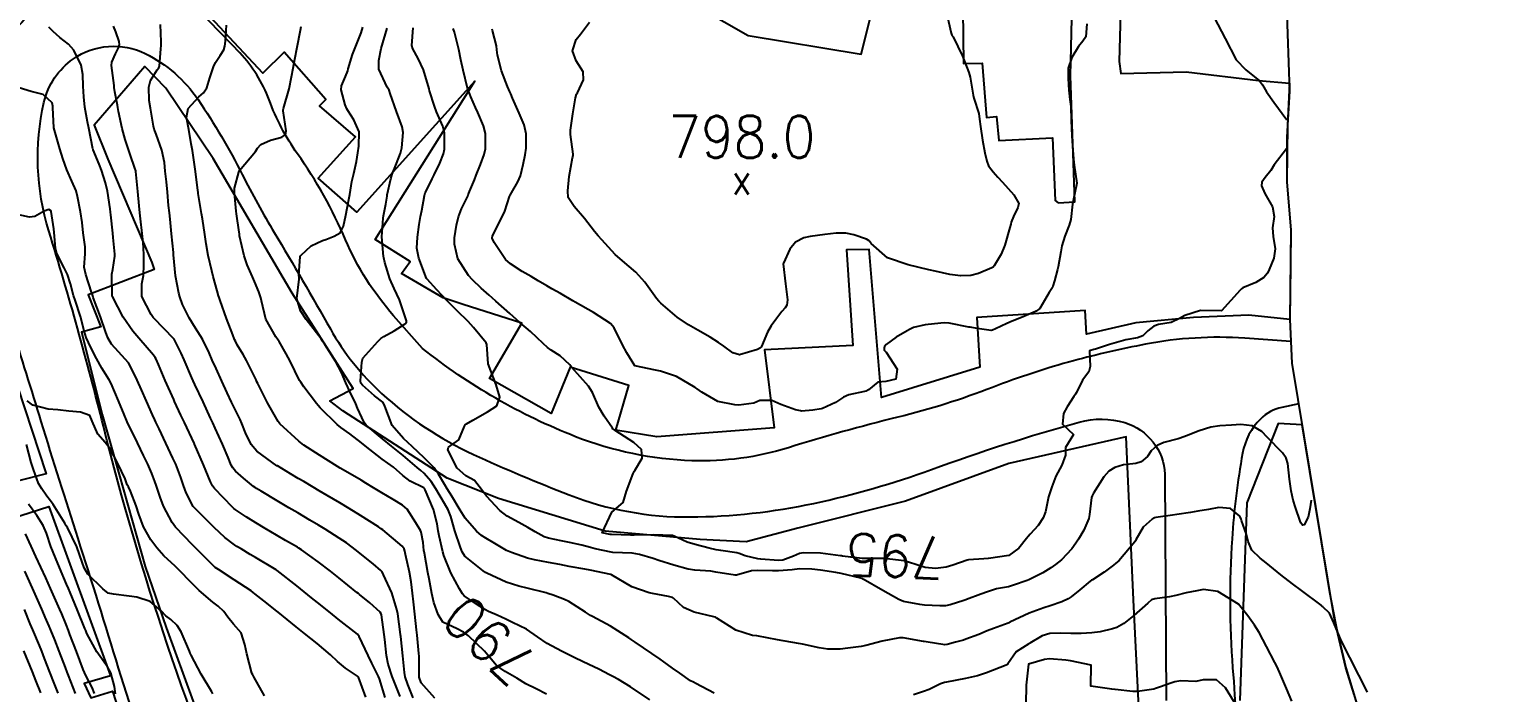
# Model space of a CAD drawing. Header units: metres. Extents: x 318500 to 325275, y 7408834 to 7428799.
# Drawn here: x 320036.9 to 320177.8, y 7411148.4 to 7411211.8 of the extents above; entities that cross this region are included whole.
import ezdxf
from ezdxf.enums import TextEntityAlignment as Align

# ---------------------------------------------------------------- set-up
doc = ezdxf.new("R2010")
doc.units = ezdxf.units.M
doc.header["$MEASUREMENT"] = 0
for name, color, linetype in [('Area', 45, 'Continuous'), ('Cotas', 45, 'Continuous'), ('Curvas de Nivel 1m', 11, 'Continuous'), ('Curvas de Nivel 5m', 15, 'Continuous'), ('Edificações', 30, 'Continuous'), ('Pontos Cotados', 45, 'Continuous'), ('Vias Primárias', 230, 'Continuous')]:
    doc.layers.add(name, color=color, linetype=linetype)
doc.styles.add('Style-STANDARD', font='STANDARD.shx')

# ---------------------------------------------------------------- blocks, each defined once
blk = doc.blocks.new('ELVTXT_133')
at = {"layer": 'Pontos Cotados', "linetype": 'Continuous', "style": 'Style-STANDARD'}
for s, height, p in [('798.0', 4, (0, 4)), ('x', 3, (0, 0))]:
    blk.add_text(s, height=height, dxfattribs=at).set_placement(p, align=Align.MIDDLE_CENTER)

msp = doc.modelspace()

# ---------------------------------------------------------------- linework, layer by layer
at = {"layer": 'Area'}
msp.add_lwpolyline([(320157.07, 7411214.09), (320157.36, 7411205.86), (320157.15, 7411202.61), (320157.1, 7411201.43), (320157.09, 7411197.15), (320157.47, 7411192.61), (320157.45, 7411189.21), (320157.39, 7411184.06), (320157.59, 7411179.87), (320161.56, 7411155.78), (320162.74, 7411150.78), (320167.65, 7411134.58), (320170.04, 7411128.83), (320171.42, 7411125.97), (320173.35, 7411121.42), (320185.31, 7411099.3)], dxfattribs=at)
at = {"layer": 'Curvas de Nivel 1m', "flags": 128}
for points, elevation in [([(320124.6, 7411213.23), (320125.03, 7411211.39), (320125.09, 7411211.22), (320125.13, 7411211.15), (320125.2, 7411211.06), (320126.1, 7411209.21), (320126.72, 7411207.64), (320126.84, 7411207.2), (320127.12, 7411205.49), (320127.19, 7411205.2), (320127.65, 7411203.74), (320127.74, 7411203.19), (320127.81, 7411202.47), (320128, 7411201.19), (320128.25, 7411199.98), (320128.43, 7411199.18), (320128.6, 7411198.74), (320129.03, 7411198.14), (320129.49, 7411197.63), (320129.92, 7411197.16), (320131, 7411195.96), (320131.47, 7411195.14), (320131.39, 7411194.73), (320130.97, 7411193.9), (320130.76, 7411193.35), (320130.71, 7411193.14), (320130.64, 7411192.83), (320130.15, 7411191.15), (320129.81, 7411190.28), (320129.13, 7411189.17), (320129.02, 7411189.06), (320128.91, 7411188.99), (320127.64, 7411188.45), (320126.9, 7411188.24), (320125.9, 7411188.21), (320124.9, 7411188.35), (320123.48, 7411188.66), (320122.9, 7411188.79), (320120.91, 7411189.28), (320118.92, 7411189.94), (320117.38, 7411191.32), (320117.18, 7411191.56), (320116.94, 7411191.71), (320115.73, 7411192.13), (320114.95, 7411192.28), (320114.04, 7411192.28), (320112.95, 7411192.17), (320111.53, 7411191.99), (320110.94, 7411191.85), (320110.14, 7411191.42), (320109.6, 7411190.76), (320108.99, 7411189.44), (320108.98, 7411189.37), (320109.2, 7411187.44), (320109.37, 7411185.93), (320109.3, 7411185.43), (320109.14, 7411185.15), (320108.85, 7411184.82), (320108.25, 7411184.04), (320107.83, 7411183.45), (320107.46, 7411182.82), (320106.89, 7411181.46), (320106.86, 7411181.4), (320106.8, 7411181.34), (320106.51, 7411181.18), (320104.79, 7411180.67), (320104.17, 7411180.87), (320103.29, 7411181.51), (320102.8, 7411181.84), (320101.98, 7411182.37), (320100.82, 7411183.04), (320099.93, 7411183.55), (320098.84, 7411184.28), (320097.28, 7411185.59), (320097.07, 7411185.8), (320096.86, 7411186.06), (320095.76, 7411187.61), (320094.89, 7411188.58), (320093.6, 7411189.64), (320092.92, 7411190.26), (320091.64, 7411191.67), (320091.3, 7411192.03), (320090.95, 7411192.46), (320089.99, 7411193.69), (320088.98, 7411194.83), (320088.42, 7411195.71), (320088.38, 7411196.33), (320088.52, 7411197.71), (320088.83, 7411199.49), (320088.89, 7411199.7), (320088.9, 7411199.85), (320088.65, 7411201.71), (320088.64, 7411202.14), (320088.85, 7411203.7), (320089.12, 7411205.21), (320089.23, 7411205.58), (320089.31, 7411205.7), (320089.88, 7411206.95), (320089.84, 7411207.69), (320089.17, 7411208.77), (320088.83, 7411209.71), (320089.19, 7411210.78), (320089.59, 7411211.31), (320089.89, 7411211.69), (320090.45, 7411212.45)], 797), ([(320072.35, 7411148.03), (320071.59, 7411149.93), (320071.21, 7411151.11), (320071.06, 7411151.93), (320070.9, 7411153.46), (320070.84, 7411153.94), (320070.57, 7411155.82), (320070.55, 7411155.94), (320070.46, 7411156.1), (320069.48, 7411156.97), (320068.48, 7411157.77), (320068.37, 7411157.86), (320068.23, 7411157.97), (320066.5, 7411159.37), (320065.69, 7411160.01), (320064.52, 7411160.9), (320062.92, 7411162.04), (320062.69, 7411162.19), (320062.54, 7411162.28), (320061.42, 7411162.93), (320060.55, 7411163.44), (320059.47, 7411164.09), (320058.57, 7411164.62), (320057.64, 7411165.18), (320056.59, 7411165.9), (320056.46, 7411166), (320056.33, 7411166.13), (320055.47, 7411167.01), (320054.62, 7411167.9), (320054.43, 7411168.16), (320054.24, 7411168.55), (320053.56, 7411170.17), (320052.72, 7411172.13), (320052.7, 7411172.18), (320052.67, 7411172.24), (320051.74, 7411174.19), (320051.41, 7411174.9), (320050.8, 7411176.21), (320050.72, 7411176.39), (320049.92, 7411178.22), (320049.26, 7411179.74), (320049.04, 7411180.24), (320048.95, 7411180.41), (320048.78, 7411180.63), (320047.39, 7411182.25), (320046.81, 7411182.94), (320045.88, 7411184.27), (320044.86, 7411186.24), (320044.85, 7411186.29), (320044.81, 7411188.22), (320044.8, 7411188.29), (320044.81, 7411188.37), (320044.89, 7411188.82), (320045.11, 7411190.09), (320045.11, 7411190.29), (320044.93, 7411191.88), (320044.89, 7411192.29), (320044.7, 7411194.04), (320044.68, 7411194.29), (320044.65, 7411194.61), (320044.4, 7411196.3), (320044.2, 7411197.1), (320043.83, 7411198.31), (320043.61, 7411198.89), (320043.04, 7411200.24), (320043.01, 7411200.32), (320043, 7411200.36), (320042.61, 7411202.32), (320042.49, 7411202.92), (320042.24, 7411204.33), (320042.13, 7411205.31), (320042.06, 7411206.33), (320042.03, 7411207.44), (320041.88, 7411208.33), (320041.17, 7411209.79), (320040.68, 7411210.35), (320039.83, 7411211), (320039.19, 7411211.56), (320038.78, 7411211.96)], 787), ([(320073.61, 7411147.9), (320073.09, 7411149.19), (320072.84, 7411149.91), (320072.78, 7411150.31), (320072.63, 7411151.92), (320072.43, 7411153.77), (320072.41, 7411153.92), (320072.41, 7411153.94), (320072.13, 7411155.92), (320072.04, 7411156.34), (320071.57, 7411157.93), (320070.78, 7411159.66), (320070.63, 7411159.94), (320070.51, 7411160.08), (320069.79, 7411160.69), (320068.54, 7411161.7), (320068.19, 7411161.98), (320067.25, 7411162.7), (320066.55, 7411163.17), (320065.2, 7411164.01), (320064.57, 7411164.39), (320063.72, 7411164.89), (320062.58, 7411165.56), (320061.73, 7411166.06), (320060.6, 7411166.73), (320059.07, 7411167.63), (320058.62, 7411167.91), (320058.5, 7411167.98), (320058.35, 7411168.1), (320057.39, 7411168.88), (320056.63, 7411169.55), (320056.37, 7411169.86), (320056.22, 7411170.14), (320055.92, 7411170.87), (320055.39, 7411172.15), (320054.69, 7411173.67), (320054.46, 7411174.16), (320054.24, 7411174.62), (320053.53, 7411176.17), (320052.75, 7411177.85), (320052.59, 7411178.18), (320052.46, 7411178.48), (320051.71, 7411180.2), (320051.42, 7411180.84), (320050.8, 7411182.1), (320050.76, 7411182.17), (320050.73, 7411182.21), (320048.83, 7411184.17), (320048.77, 7411184.24), (320048.56, 7411184.52), (320047.69, 7411186.25), (320047.69, 7411187.44), (320047.82, 7411188.25), (320047.88, 7411189.27), (320047.87, 7411190.25), (320047.79, 7411191.39), (320047.7, 7411192.25), (320047.56, 7411193.65), (320047.5, 7411194.25), (320047.33, 7411195.91), (320047.3, 7411196.26), (320047.11, 7411198.17), (320047.09, 7411198.26), (320047.02, 7411198.51), (320046.56, 7411199.8), (320046.39, 7411200.27), (320046.08, 7411201.25), (320045.8, 7411202.28), (320045.45, 7411203.93), (320045.38, 7411204.29), (320045.34, 7411204.52), (320045.11, 7411205.79), (320045.04, 7411206.21), (320045.03, 7411206.29), (320045.02, 7411206.39), (320044.79, 7411208.3), (320044.82, 7411208.63), (320045.17, 7411209.44), (320045.46, 7411210), (320045.53, 7411210.28), (320045.5, 7411210.6), (320045.19, 7411211.52), (320044.97, 7411212.07)], 788), ([(320075.68, 7411147.87), (320074.37, 7411149.33), (320074.18, 7411149.89), (320074.18, 7411151.68), (320074.18, 7411151.89), (320074.16, 7411152.14), (320073.98, 7411153.9), (320073.92, 7411154.41), (320073.75, 7411155.9), (320073.63, 7411157.06), (320073.53, 7411157.9), (320073.41, 7411158.99), (320073.26, 7411159.91), (320072.87, 7411161.58), (320072.8, 7411161.92), (320072.75, 7411162.12), (320072.54, 7411162.4), (320070.71, 7411163.94), (320070.56, 7411164.04), (320070.28, 7411164.23), (320068.58, 7411165.33), (320067.5, 7411165.99), (320066.6, 7411166.52), (320065.38, 7411167.24), (320064.62, 7411167.69), (320064.05, 7411168.03), (320063.15, 7411168.56), (320062.63, 7411168.87), (320061.88, 7411169.31), (320060.64, 7411170.05), (320060.59, 7411170.08), (320058.66, 7411171.46), (320058.13, 7411172.11), (320057.58, 7411173.22), (320057.22, 7411174.12), (320057.06, 7411174.48), (320056.71, 7411175.19), (320056.4, 7411175.82), (320056.25, 7411176.14), (320055.84, 7411177.04), (320055.33, 7411178.15), (320054.77, 7411179.36), (320054.41, 7411180.16), (320054.1, 7411180.86), (320053.46, 7411182.17), (320052.82, 7411183.22), (320052.19, 7411184.19), (320051.56, 7411185.49), (320051.3, 7411186.2), (320051.21, 7411186.55), (320050.88, 7411188.21), (320050.71, 7411190.21), (320050.69, 7411190.44), (320050.51, 7411192.22), (320050.37, 7411193.64), (320050.31, 7411194.22), (320050.24, 7411194.95), (320050.12, 7411196.22), (320050.02, 7411197.21), (320049.92, 7411198.23), (320049.84, 7411199.03), (320049.6, 7411200.23), (320049.06, 7411201.76), (320048.87, 7411202.24), (320048.8, 7411202.51), (320048.5, 7411204.25), (320048.39, 7411204.96), (320048.33, 7411206.25), (320048.49, 7411206.88), (320049.14, 7411207.89), (320049.29, 7411208.09), (320049.35, 7411208.24), (320049.5, 7411209.91), (320049.52, 7411210.23), (320049.53, 7411210.58), (320049.47, 7411212.24)], 789), ([(320096.23, 7411147.72), (320094.37, 7411148.95), (320093.22, 7411149.64), (320092.68, 7411149.94), (320092.38, 7411150.11), (320091.35, 7411150.63), (320090.39, 7411151.08), (320089.11, 7411151.69), (320088.41, 7411152.03), (320087.77, 7411152.35), (320086.42, 7411153.09), (320085.5, 7411153.74), (320084.44, 7411154.46), (320083.11, 7411155.11), (320082.45, 7411155.41), (320081.63, 7411155.79), (320080.81, 7411156.15), (320080.47, 7411156.33), (320079.55, 7411156.91), (320078.48, 7411157.66), (320078.31, 7411157.84), (320078.02, 7411158.31), (320077.19, 7411159.85), (320076.53, 7411161.5), (320076.43, 7411161.86), (320076.08, 7411163.39), (320076, 7411163.87), (320075.9, 7411164.54), (320075.54, 7411165.88), (320074.74, 7411167.76), (320074.68, 7411167.89), (320074.65, 7411167.92), (320074.62, 7411167.95), (320073.32, 7411168.6), (320072.63, 7411169.15), (320071.73, 7411169.93), (320070.65, 7411170.71), (320069.03, 7411171.96), (320068.67, 7411172.25), (320067.55, 7411173.13), (320066.7, 7411173.73), (320066.34, 7411174), (320064.72, 7411175.6), (320064.52, 7411175.83), (320064.36, 7411176.03), (320063.16, 7411177.62), (320062.86, 7411178.05), (320062.75, 7411178.22), (320061.84, 7411180.06), (320061.47, 7411180.75), (320060.8, 7411181.94), (320060.71, 7411182.08), (320060.48, 7411182.4), (320059.53, 7411184.09), (320059.11, 7411185.84), (320059.06, 7411186.1), (320058.87, 7411186.69), (320058.45, 7411187.68), (320058.25, 7411188.11), (320057.74, 7411189.28), (320057.44, 7411190.12), (320057.02, 7411192.05), (320057.01, 7411192.13), (320057, 7411192.19), (320056.94, 7411192.61), (320056.76, 7411193.93), (320056.73, 7411194.13), (320056.7, 7411194.4), (320056.53, 7411196.14), (320056.53, 7411196.6), (320056.94, 7411198.13), (320057.02, 7411198.27), (320058.54, 7411200.11), (320058.74, 7411200.41), (320059.05, 7411200.76), (320059.98, 7411201.17), (320061.06, 7411201.46), (320061.41, 7411201.73), (320061.46, 7411202.07), (320061.19, 7411203.99), (320061.19, 7411204.08), (320061.22, 7411204.19), (320061.74, 7411206.07), (320061.99, 7411207.22), (320062.15, 7411208.07), (320062.31, 7411208.91), (320062.52, 7411210.06), (320062.83, 7411211.69), (320062.9, 7411212.05)], 791), ([(320102.36, 7411148.34), (320100.63, 7411149.28), (320100.38, 7411149.39), (320100.11, 7411149.54), (320099.09, 7411150.26), (320098.39, 7411150.75), (320097.91, 7411151.09), (320097.2, 7411151.59), (320096.41, 7411152.13), (320094.82, 7411153.22), (320094.43, 7411153.48), (320094.23, 7411153.62), (320092.45, 7411154.76), (320090.75, 7411155.68), (320090.56, 7411155.77), (320090.46, 7411155.83), (320090.07, 7411156.07), (320088.47, 7411157.09), (320088.08, 7411157.31), (320086.98, 7411157.72), (320086.48, 7411157.86), (320086.3, 7411157.92), (320084.49, 7411158.37), (320083.69, 7411158.57), (320082.5, 7411158.96), (320080.65, 7411159.81), (320080.51, 7411159.89), (320080.29, 7411160.04), (320078.53, 7411161.44), (320078.29, 7411161.84), (320078.13, 7411162.26), (320077.6, 7411163.85), (320077.21, 7411165.22), (320076.96, 7411165.86), (320076.6, 7411166.47), (320075.76, 7411167.87), (320075.32, 7411168.58), (320074.63, 7411169.36), (320074.35, 7411169.61), (320074, 7411169.9), (320072.66, 7411171.04), (320071.55, 7411171.93), (320070.68, 7411172.63), (320069.1, 7411173.96), (320068.92, 7411174.19), (320068.71, 7411174.69), (320068.3, 7411175.56), (320068.12, 7411175.98), (320067.55, 7411177.18), (320067.18, 7411177.99), (320066.76, 7411178.97), (320066.22, 7411180.01), (320065.16, 7411181.65), (320064.92, 7411182.02), (320064.8, 7411182.19), (320063.39, 7411184.04), (320062.84, 7411184.86), (320062.5, 7411186.06), (320062.72, 7411187.9), (320062.72, 7411188.05), (320062.68, 7411188.26), (320062.82, 7411190.05), (320062.84, 7411190.12), (320062.91, 7411190.2), (320063.87, 7411191.09), (320064.93, 7411191.6), (320065.25, 7411191.7), (320066.07, 7411192.01), (320066.62, 7411192.33), (320066.95, 7411192.95), (320067.18, 7411194), (320067.46, 7411195.52), (320067.54, 7411195.99), (320067.76, 7411197.24), (320067.92, 7411197.99), (320068.18, 7411199.13), (320068.33, 7411199.98), (320068.42, 7411200.6), (320068.43, 7411201.98), (320067.95, 7411203.12), (320067.37, 7411204), (320067.27, 7411204.16), (320067.11, 7411204.54), (320066.73, 7411206), (320066.75, 7411206.38), (320067.14, 7411207.26), (320067.35, 7411207.79), (320067.41, 7411208), (320067.81, 7411209.35), (320068.07, 7411209.99), (320068.64, 7411211.43), (320068.78, 7411211.98)], 792), ([(320164.82, 7411148.45), (320162.28, 7411153.37), (320161.59, 7411155.06), (320161.16, 7411155.99), (320160.53, 7411156.6), (320160.48, 7411156.63), (320160.43, 7411156.69), (320160.39, 7411156.74), (320158.5, 7411158.17), (320157.64, 7411158.78), (320156.52, 7411159.65), (320155.13, 7411160.81), (320154.54, 7411161.25), (320153.74, 7411162.02), (320153.4, 7411162.84), (320153.24, 7411163.51), (320152.77, 7411164.85), (320152.72, 7411164.98), (320152.6, 7411165.26), (320151.72, 7411165.98), (320150.61, 7411166.07), (320149.61, 7411165.88), (320148.6, 7411165.72), (320147.89, 7411165.62), (320146.6, 7411165.41), (320146.17, 7411165.36), (320144.59, 7411165.14), (320144.46, 7411165.1), (320144.22, 7411164.96), (320143.36, 7411164.19), (320142.68, 7411162.98), (320142.63, 7411162.9), (320142.56, 7411162.81), (320141.03, 7411161), (320140.77, 7411160.78), (320140.53, 7411160.59), (320139.64, 7411159.9), (320138.51, 7411159.19), (320138.42, 7411159.13), (320138.29, 7411159.04), (320137.33, 7411158.21), (320136.49, 7411157.54), (320136.2, 7411157.35), (320135.6, 7411157.07), (320134.48, 7411156.69), (320133.88, 7411156.5), (320132.47, 7411155.98), (320130.63, 7411155.14), (320130.52, 7411155.08), (320130.46, 7411155.05), (320129.07, 7411154.54), (320128.45, 7411154.29), (320127.66, 7411153.96), (320126.43, 7411153.5), (320126.2, 7411153.42), (320125.43, 7411153.21), (320124.65, 7411152.99), (320124.43, 7411152.98), (320122.64, 7411153.25), (320122.43, 7411153.28), (320122.39, 7411153.29), (320120.44, 7411153.62), (320120.09, 7411153.63), (320118.43, 7411153.3), (320116.86, 7411152.89), (320116.42, 7411152.79), (320115.13, 7411152.64), (320114.42, 7411152.56), (320113.24, 7411152.55), (320112.42, 7411152.68), (320110.81, 7411153.02), (320110.43, 7411153.09), (320108.43, 7411153.44), (320106.44, 7411153.81), (320106.03, 7411153.87), (320104.44, 7411154.37), (320102.62, 7411155.52), (320102.53, 7411155.59), (320102.46, 7411155.61), (320102.35, 7411155.64), (320100.47, 7411156.08), (320099.44, 7411156.52), (320098.48, 7411157.41), (320098.39, 7411157.48), (320098, 7411157.58), (320096.48, 7411157.86), (320096.16, 7411157.92), (320094.49, 7411158.51), (320092.57, 7411159.65), (320092.51, 7411159.67), (320092.48, 7411159.68), (320090.52, 7411160.1), (320090.01, 7411160.19), (320088.52, 7411160.46), (320087.61, 7411160.63), (320086.53, 7411160.83), (320085.21, 7411161.07), (320084.53, 7411161.23), (320082.99, 7411161.78), (320082.54, 7411161.99), (320081.41, 7411162.66), (320080.55, 7411163.15), (320080.15, 7411163.41), (320079.67, 7411163.82), (320078.58, 7411165.07), (320078.1, 7411165.84), (320077.3, 7411167.17), (320076.85, 7411167.86), (320076.62, 7411168.24), (320076.04, 7411169.28), (320075.6, 7411169.88), (320074.65, 7411170.84), (320073.51, 7411171.91), (320072.68, 7411172.68), (320071.6, 7411173.93), (320070.89, 7411175.77), (320070.85, 7411175.94), (320070.72, 7411176.15), (320069.92, 7411176.76), (320068.75, 7411177.77), (320068.61, 7411177.97), (320068.56, 7411178.17), (320068.7, 7411179.97), (320068.78, 7411180.35), (320070.23, 7411181.95), (320070.53, 7411182.22), (320070.81, 7411182.41), (320071.79, 7411182.96), (320072.83, 7411183.63), (320072.97, 7411183.78), (320072.96, 7411183.92), (320072.84, 7411184.31), (320072.3, 7411185.93), (320071.79, 7411187.01), (320071.37, 7411187.94), (320070.9, 7411189.49), (320070.81, 7411189.94), (320070.78, 7411190.07), (320070.6, 7411191.95), (320070.74, 7411193.73), (320070.78, 7411193.94), (320070.81, 7411194.1), (320070.98, 7411195.05), (320071.11, 7411195.82), (320071.13, 7411195.94), (320071.46, 7411197.49), (320071.59, 7411197.93), (320072, 7411198.96), (320072.38, 7411199.93), (320072.52, 7411200.45), (320072.66, 7411201.92), (320072.56, 7411202.44), (320072, 7411203.93), (320071.41, 7411205.64), (320071.3, 7411205.94), (320071.12, 7411206.25), (320070.32, 7411207.95), (320070.33, 7411208.78), (320070.56, 7411209.95), (320071.13, 7411211.87)], 793), ([(320159.41, 7411166.79), (320159.3, 7411165.97), (320159.13, 7411165.15), (320158.75, 7411164.43), (320158.58, 7411164.4), (320158.43, 7411164.62), (320158.37, 7411164.77), (320157.92, 7411166.09), (320157.7, 7411166.78), (320157.51, 7411167.67), (320157.36, 7411168.79), (320157.18, 7411170.28), (320157.03, 7411170.79), (320156.68, 7411171.31), (320155.22, 7411172.81), (320154.71, 7411173.33), (320153.77, 7411173.89), (320152.71, 7411174.01), (320151.81, 7411173.96), (320150.71, 7411173.89), (320149.83, 7411173.77), (320148.71, 7411173.4), (320147.51, 7411172.92), (320146.91, 7411172.71), (320146.7, 7411172.66), (320145.33, 7411172.31), (320144.69, 7411172.02), (320144.14, 7411171.5), (320143.78, 7411170.97), (320143.19, 7411170.44), (320142.66, 7411170.3), (320141.5, 7411170.16), (320140.65, 7411169.92), (320140.09, 7411169.57), (320139.61, 7411169.03), (320138.62, 7411167.45), (320138.48, 7411167.19), (320138.43, 7411167.04), (320138.24, 7411165.4), (320138.16, 7411165.04), (320137.7, 7411163.93), (320137.2, 7411163.05), (320136.94, 7411162.67), (320136.55, 7411162.15), (320135.56, 7411161.07), (320134.99, 7411160.63), (320134.53, 7411160.31), (320133.78, 7411159.85), (320132.51, 7411159.22), (320132.44, 7411159.19), (320132.28, 7411159.12), (320130.99, 7411158.65), (320130.5, 7411158.52), (320129.36, 7411158.3), (320128.49, 7411158.04), (320127.87, 7411157.8), (320126.48, 7411157.28), (320126.42, 7411157.26), (320126.24, 7411157.2), (320124.91, 7411156.79), (320124.47, 7411156.7), (320123.94, 7411156.69), (320122.48, 7411156.76), (320122.03, 7411156.81), (320120.48, 7411157.12), (320120.03, 7411157.28), (320118.49, 7411158.14), (320116.61, 7411159.23), (320116.51, 7411159.29), (320116.39, 7411159.33), (320114.52, 7411159.77), (320114.01, 7411159.87), (320112.52, 7411160.11), (320111.72, 7411160.19), (320110.52, 7411160.21), (320109.81, 7411160.13), (320108.52, 7411160.03), (320107.94, 7411160.03), (320106.52, 7411160.07), (320105.95, 7411160.03), (320104.51, 7411159.63), (320104.39, 7411159.61), (320102.52, 7411159.92), (320102.06, 7411159.99), (320100.52, 7411160.09), (320099.88, 7411160.19), (320098.52, 7411160.57), (320097.09, 7411161.03), (320096.53, 7411161.22), (320095.23, 7411161.61), (320094.54, 7411161.72), (320092.69, 7411161.8), (320092.54, 7411161.82), (320091.01, 7411162.14), (320090.55, 7411162.26), (320089.74, 7411162.49), (320088.55, 7411162.75), (320087.74, 7411162.9), (320086.55, 7411163.15), (320086.11, 7411163.29), (320085.27, 7411163.75), (320084.57, 7411164.17), (320083.7, 7411164.65), (320082.58, 7411165.26), (320081.89, 7411165.79), (320080.61, 7411167.17), (320080.15, 7411167.82), (320079.46, 7411168.66), (320078.63, 7411169.1), (320077.82, 7411169.85), (320076.93, 7411171.59), (320076.97, 7411171.86), (320077.98, 7411172.54), (320078.52, 7411173.84), (320078.57, 7411173.98), (320078.7, 7411174.09), (320079.3, 7411174.43), (320080.71, 7411175.22), (320081.61, 7411175.8), (320081.89, 7411176.64), (320081.54, 7411177.8), (320080.78, 7411179.81), (320080.65, 7411181.67), (320080.59, 7411181.81), (320079.38, 7411183.27), (320078.87, 7411183.84), (320078.83, 7411183.89), (320077.85, 7411184.85), (320076.86, 7411185.82), (320076.82, 7411185.86), (320075.86, 7411186.87), (320074.93, 7411187.89), (320074.88, 7411187.97), (320074.14, 7411189.9), (320073.97, 7411190.86), (320074.01, 7411191.9), (320074.18, 7411193.13), (320074.32, 7411193.9), (320074.42, 7411194.45), (320074.69, 7411195.89), (320074.76, 7411196.13), (320075, 7411196.63), (320075.43, 7411197.47), (320075.62, 7411197.88), (320076.14, 7411198.98), (320076.5, 7411199.87), (320076.59, 7411200.32), (320076.6, 7411201.87), (320076.44, 7411202.51), (320075.85, 7411203.88), (320075.64, 7411204.42), (320075.16, 7411205.89), (320075.12, 7411206.07), (320074.59, 7411207.9), (320074.08, 7411208.99), (320073.56, 7411209.91), (320073.48, 7411210.21), (320073.61, 7411211.91)], 794), ([(320137.99, 7411212.28), (320137.88, 7411211.05), (320137.61, 7411210.64), (320137.19, 7411210.12), (320136.55, 7411209.07), (320136.2, 7411208.04), (320136.19, 7411207.07), (320136.27, 7411205.94), (320136.37, 7411205.07), (320136.44, 7411204.4), (320136.5, 7411203.07), (320136.54, 7411201.6), (320136.57, 7411201.07), (320136.72, 7411199.39), (320136.74, 7411199.06), (320136.76, 7411198.79), (320137.02, 7411197.06), (320136.67, 7411195.39), (320136.62, 7411195.07), (320136.45, 7411193.59), (320136.3, 7411193.07), (320135.89, 7411192.02), (320135.61, 7411191.08), (320135.5, 7411190.52), (320135.24, 7411189.08), (320135.18, 7411188.81), (320134.89, 7411187.75), (320134.75, 7411187.23), (320134.69, 7411187.09), (320134.4, 7411186.62), (320133.5, 7411185.11), (320133.14, 7411184.83), (320132.85, 7411184.7), (320131.73, 7411184.25), (320130.84, 7411183.87), (320130.34, 7411183.65), (320129.27, 7411183.16), (320128.98, 7411183.01), (320128.83, 7411182.98), (320127.5, 7411183.19), (320126.83, 7411183.3), (320126.72, 7411183.31), (320124.84, 7411183.68), (320124.35, 7411183.72), (320122.83, 7411183.58), (320122.54, 7411183.55), (320121.43, 7411183.27), (320121.03, 7411183.08), (320120.83, 7411182.96), (320119.75, 7411182.36), (320118.81, 7411181.67), (320118.65, 7411181.45), (320118.61, 7411181.3), (320118.61, 7411181.12), (320118.8, 7411180.92), (320119.86, 7411179.29), (320119.72, 7411178.33), (320118.76, 7411178.12), (320118.01, 7411178.06), (320117.13, 7411177.32), (320116.89, 7411177.19), (320116.75, 7411177.16), (320115.25, 7411176.85), (320114.74, 7411176.61), (320113.98, 7411176.12), (320112.72, 7411175.54), (320112.6, 7411175.51), (320111.79, 7411175.39), (320110.72, 7411175.3), (320110.61, 7411175.31), (320110.13, 7411175.42), (320108.73, 7411175.94), (320107.87, 7411176.31), (320106.73, 7411176.32), (320106.16, 7411176.04), (320104.73, 7411175.86), (320104.33, 7411175.89), (320102.73, 7411176.22), (320101.19, 7411177.09), (320100.75, 7411177.41), (320100.56, 7411177.54), (320098.77, 7411178.6), (320097.25, 7411179.12), (320096.77, 7411179.22), (320094.78, 7411179.62), (320094.02, 7411180.86), (320093.62, 7411181.64), (320092.82, 7411183.24), (320092.47, 7411183.66), (320090.85, 7411184.7), (320089.1, 7411185.7), (320088.86, 7411185.83), (320087.68, 7411186.53), (320086.87, 7411186.98), (320086.39, 7411187.25), (320085.55, 7411187.75), (320084.89, 7411188.14), (320084.02, 7411188.64), (320082.9, 7411189.35), (320082.43, 7411189.79), (320081.34, 7411191.4), (320081.15, 7411191.81), (320081.19, 7411192.05), (320082.09, 7411193.79), (320082.36, 7411194.4), (320082.81, 7411195.78), (320082.86, 7411195.92), (320083, 7411196.16), (320083.6, 7411197.19), (320083.85, 7411197.77), (320084.13, 7411198.86), (320084.31, 7411199.77), (320084.41, 7411200.41), (320084.42, 7411201.77), (320084.21, 7411202.64), (320083.75, 7411203.77), (320083.11, 7411205.19), (320082.93, 7411205.59), (320082.85, 7411205.78), (320082.63, 7411206.29), (320082.06, 7411207.8), (320081.68, 7411209.3), (320081.61, 7411209.8), (320081.57, 7411210.19), (320081.2, 7411211.66), (320081.17, 7411211.78)], 796), ([(320070.92, 7411147.93), (320070.38, 7411149.73), (320070.3, 7411149.94), (320069.66, 7411151.22), (320069.3, 7411151.96), (320068.43, 7411153.77), (320068.28, 7411153.97), (320066.45, 7411155.42), (320065.71, 7411156.01), (320064.47, 7411157), (320063.9, 7411157.46), (320063.18, 7411158.04), (320062.49, 7411158.59), (320060.61, 7411160.08), (320060.51, 7411160.14), (320060.35, 7411160.24), (320058.53, 7411161.32), (320058.03, 7411161.61), (320057.17, 7411162.12), (320056.76, 7411162.36), (320056.54, 7411162.51), (320055.62, 7411163.22), (320054.6, 7411164.16), (320054.58, 7411164.18), (320054.56, 7411164.2), (320052.59, 7411166.18), (320051.91, 7411167.49), (320051.65, 7411168.19), (320051.39, 7411168.96), (320050.91, 7411170.21), (320050.65, 7411170.8), (320049.97, 7411172.22), (320049.32, 7411173.6), (320049.02, 7411174.24), (320048.92, 7411174.46), (320048.71, 7411174.93), (320048.12, 7411176.25), (320047.64, 7411177.34), (320047.24, 7411178.26), (320046.76, 7411179.23), (320046.4, 7411179.89), (320046.09, 7411180.27), (320045.44, 7411180.94), (320044.79, 7411181.69), (320044.43, 7411182.3), (320044.21, 7411182.9), (320043.72, 7411184.31), (320043.04, 7411186.14), (320042.98, 7411186.32), (320042.96, 7411186.41), (320042.86, 7411186.67), (320042.32, 7411188.33), (320042.18, 7411189.03), (320042.26, 7411190.33), (320042.26, 7411190.99), (320042.08, 7411192.33), (320041.96, 7411193.32), (320041.81, 7411194.33), (320041.54, 7411195.78), (320041.39, 7411196.34), (320041, 7411197.27), (320040.52, 7411198.35), (320040.12, 7411199.44), (320039.83, 7411200.36), (320039.32, 7411202.12), (320039.27, 7411202.37), (320039.17, 7411204.3), (320039.16, 7411204.37), (320039.16, 7411204.42), (320039.1, 7411204.74), (320038.26, 7411205.53), (320037.11, 7411205.82), (320035.12, 7411206.42)], 786), ([(320059.39, 7411148.09), (320058.37, 7411149.92), (320058.31, 7411150.04), (320058.27, 7411150.1), (320058.2, 7411150.27), (320057.71, 7411152.11), (320057.53, 7411153), (320057.17, 7411154.12), (320056.44, 7411154.94), (320055.91, 7411155.6), (320055.52, 7411156.14), (320054.97, 7411156.66), (320054.46, 7411157.05), (320053.17, 7411158.17), (320052.49, 7411158.83), (320051.14, 7411160.2), (320050.83, 7411160.52), (320050.52, 7411160.81), (320049.78, 7411161.48), (320049.1, 7411162.23), (320048.54, 7411162.98), (320047.82, 7411164.25), (320047.38, 7411165.45), (320047.13, 7411166.25), (320046.6, 7411167.64), (320046.39, 7411168.05), (320046.29, 7411168.26), (320046.08, 7411168.81), (320045.39, 7411170.28), (320044.66, 7411171.69), (320044.16, 7411172.3), (320043.46, 7411173.09), (320042.93, 7411174.32), (320042.7, 7411174.86), (320041.83, 7411175.2), (320040.7, 7411175.29), (320039.66, 7411175.4), (320038.71, 7411175.49), (320037.25, 7411175.85), (320036.72, 7411176.26)], 784), ([(320054.47, 7411148.28), (320054.35, 7411148.47), (320053.34, 7411150.17), (320052.4, 7411151.98), (320052.3, 7411152.18), (320052.22, 7411152.36), (320051.42, 7411154.2), (320051.04, 7411154.81), (320050.44, 7411155.37), (320049.96, 7411155.74), (320049.52, 7411156.22), (320048.46, 7411157.1), (320047.2, 7411157.53), (320046.47, 7411157.62), (320044.97, 7411157.79), (320044.47, 7411157.9), (320043.95, 7411158.3), (320042.5, 7411159.73), (320042.17, 7411160.32), (320041.98, 7411160.86), (320041.48, 7411162.33), (320040.56, 7411164.16), (320040.46, 7411164.34), (320040.31, 7411164.6), (320039.2, 7411166.36), (320038.95, 7411166.72), (320038.6, 7411167.18), (320038.11, 7411167.88), (320037.81, 7411168.38), (320037.32, 7411169.7), (320037.11, 7411170.39), (320036.67, 7411172.09)], 783), ([(320045.16, 7411148.28), (320045.05, 7411148.97), (320044.72, 7411150.28), (320044.38, 7411150.87), (320043.38, 7411152.31), (320042.43, 7411154.05), (320042.31, 7411154.32), (320042.23, 7411154.52), (320041.51, 7411156.33), (320040.83, 7411157.98), (320040.68, 7411158.34), (320040.49, 7411158.77), (320039.81, 7411160.35), (320039.43, 7411161.27), (320038.97, 7411162.36), (320038.55, 7411163.63), (320038.26, 7411164.37), (320037.65, 7411165.31), (320036.84, 7411166.4)], 782), ([(320043.14, 7411148.31), (320042.94, 7411148.9), (320042.37, 7411149.97), (320042.19, 7411150.32), (320042.08, 7411150.62), (320041.43, 7411152.33), (320040.81, 7411153.95), (320040.66, 7411154.34), (320040.44, 7411154.9), (320040.02, 7411155.92), (320039.83, 7411156.35), (320039.34, 7411157.48), (320038.96, 7411158.36), (320038.5, 7411159.38), (320038.04, 7411160.38), (320037.55, 7411161.41), (320037.1, 7411162.39), (320036.55, 7411163.58)], 781), ([(320157.57, 7411147.57), (320157.06, 7411148.78), (320156.4, 7411150.35), (320156.26, 7411150.65), (320156.19, 7411150.79), (320155.94, 7411151.27), (320155.16, 7411152.81), (320154.45, 7411154.14), (320154.02, 7411154.83), (320153.36, 7411155.73), (320152.48, 7411156.85), (320150.5, 7411158.06), (320149.13, 7411158.26), (320148.5, 7411158.13), (320147.48, 7411157.93), (320146.49, 7411157.69), (320145.88, 7411157.55), (320144.49, 7411157.37), (320144.18, 7411157.25), (320143.82, 7411156.96), (320142.47, 7411155.76), (320141.52, 7411154.99), (320140.85, 7411154.61), (320140.45, 7411154.48), (320139.25, 7411154.22), (320138.45, 7411154.12), (320137.44, 7411154.05), (320136.44, 7411154.04), (320135.43, 7411154.09), (320134.44, 7411154.06), (320133.7, 7411153.84), (320132.55, 7411153.11), (320132.47, 7411153.07), (320132.43, 7411153.05), (320131.23, 7411152.31), (320130.43, 7411151.14), (320130.4, 7411151.09), (320130.26, 7411151.01), (320128.39, 7411150.29), (320127.55, 7411150.01), (320126.39, 7411149.76), (320124.57, 7411149.41), (320124.38, 7411149.36), (320124.01, 7411149.23), (320122.92, 7411148.7), (320122.37, 7411148.51), (320121.43, 7411148.2)], 792), ([(320039.67, 7411148.35), (320039.31, 7411149.3), (320038.9, 7411150.36), (320038.39, 7411151.67), (320038.11, 7411152.37), (320037.89, 7411152.89), (320037.27, 7411154.39), (320037.02, 7411154.98), (320036.45, 7411156.33)], 779), ([(320038.02, 7411148.37), (320037.55, 7411149.57), (320037.23, 7411150.39), (320036.4, 7411152.4)], 778), ([(320152.35, 7411147.04), (320151.22, 7411148.86), (320150.39, 7411149.62), (320149.1, 7411149.61), (320148.39, 7411149.46), (320146.97, 7411149.51), (320146.39, 7411149.44), (320146.01, 7411149.31), (320145.04, 7411148.94), (320144.54, 7411148.78), (320144.38, 7411148.74), (320142.83, 7411148.52), (320142.37, 7411148.52), (320140.68, 7411148.7), (320140.38, 7411148.74), (320138.38, 7411149.03), (320138.4, 7411151.03), (320136.41, 7411151.43), (320135.97, 7411151.5), (320134.41, 7411151.64), (320133.94, 7411151.56), (320132.4, 7411151.11), (320132.2, 7411149.11), (320132.16, 7411147.31)], 791)]:
    msp.add_lwpolyline(points, dxfattribs=dict(at, elevation=elevation))
at = {"layer": 'Curvas de Nivel 5m', "flags": 128}
for points, elevation in [([(320150.15, 7411212.89), (320151.21, 7411210.88), (320152.26, 7411208.86), (320153.17, 7411207.9), (320154.48, 7411206.83), (320154.78, 7411206.46), (320155.14, 7411205.81), (320155.84, 7411204.81), (320157.11, 7411203.13)], 795), ([(320086.36, 7411148.26), (320085.36, 7411148.75), (320084.37, 7411149.25), (320083.5, 7411149.77), (320082.39, 7411150.42), (320081.57, 7411150.98), (320080.91, 7411151.8), (320080.41, 7411152.37), (320078.88, 7411153.83), (320078.43, 7411154.17), (320077.81, 7411154.48), (320076.45, 7411155.13), (320075.99, 7411155.87), (320075.59, 7411157), (320075.39, 7411157.88), (320075.13, 7411159.26), (320075.01, 7411159.88), (320074.69, 7411161.73), (320074.67, 7411161.89), (320074.64, 7411161.99), (320074.55, 7411162.73), (320074.38, 7411163.72), (320074.31, 7411163.89), (320073.85, 7411164.63), (320073.04, 7411165.91), (320072.6, 7411166.3), (320071.69, 7411166.84), (320070.61, 7411167.47), (320069.82, 7411167.95), (320069.07, 7411168.41), (320068.63, 7411168.68), (320067.81, 7411169.17), (320066.64, 7411169.84), (320066.36, 7411170), (320064.66, 7411171.08), (320063.15, 7411172.04), (320062.68, 7411172.41), (320060.86, 7411174.08), (320060.79, 7411174.17), (320060.7, 7411174.29), (320059.69, 7411176.09), (320058.75, 7411177.94), (320058.67, 7411178.1), (320058.59, 7411178.27), (320057.68, 7411180.12), (320057.36, 7411180.69), (320056.8, 7411181.64), (320056.62, 7411181.96), (320056.54, 7411182.13), (320056.36, 7411182.58), (320055.77, 7411184.15), (320055.16, 7411185.86), (320055.06, 7411186.16), (320055.01, 7411186.3), (320054.87, 7411186.78), (320054.49, 7411188.16), (320054.35, 7411188.7), (320054.01, 7411190.17), (320053.82, 7411191.28), (320053.69, 7411192.17), (320053.47, 7411193.65), (320053.39, 7411194.18), (320053.07, 7411196.09), (320053.06, 7411196.18), (320053, 7411196.61), (320052.79, 7411198.18), (320052.58, 7411199.74), (320052.51, 7411200.19), (320052.4, 7411200.84), (320052.16, 7411202.19), (320051.95, 7411203.33), (320052.11, 7411204.19), (320053.11, 7411205.32), (320053.58, 7411205.71), (320053.88, 7411206.17), (320054.18, 7411207.12), (320054.54, 7411208.17), (320054.73, 7411208.59), (320055.17, 7411209.27), (320055.52, 7411209.81), (320055.61, 7411210.15), (320055.66, 7411210.63), (320055.78, 7411212.15)], 790), ([(320157.07, 7411200.34), (320155.9, 7411198.81), (320155.56, 7411198.29), (320155.03, 7411197.61), (320154.7, 7411197.15), (320154.67, 7411196.83), (320155.01, 7411196.08), (320155.73, 7411194.81), (320155.89, 7411193.9), (320155.73, 7411192.81), (320155.8, 7411191.97), (320155.99, 7411190.81), (320155.85, 7411189.89), (320155.41, 7411188.81), (320155.24, 7411188.48), (320154.9, 7411188.06), (320154.13, 7411187.59), (320152.88, 7411187.07), (320152.75, 7411186.98), (320152.63, 7411186.85), (320150.86, 7411184.88), (320148.86, 7411184.9), (320147.35, 7411184.42), (320146.85, 7411184.14), (320146.03, 7411183.75), (320144.84, 7411183.57), (320144.38, 7411183.42), (320143.8, 7411182.97), (320143.33, 7411182.47), (320142.82, 7411182.28), (320141.72, 7411182.09), (320140.81, 7411181.86), (320140.16, 7411181.67), (320138.8, 7411181.21), (320138.66, 7411181.18), (320138.23, 7411181.05), (320138.29, 7411179.54), (320138.17, 7411179.05), (320137.58, 7411178.24), (320137, 7411177.06), (320136.9, 7411176.91), (320136.74, 7411176.7), (320136.09, 7411175.71), (320135.75, 7411175.07), (320135.67, 7411174.04), (320136.7, 7411173.06), (320135.94, 7411171.81), (320135.93, 7411171.07), (320135.61, 7411170.12), (320135.03, 7411169.08), (320134.63, 7411168.07), (320134.33, 7411167.09), (320134.02, 7411165.68), (320133.82, 7411165.1), (320133.33, 7411164.36), (320132.57, 7411163.54), (320132.37, 7411163.32), (320132.23, 7411163.12), (320131.49, 7411162.19), (320130.54, 7411161.51), (320128.58, 7411161.21), (320128.54, 7411161.2), (320128.14, 7411161.18), (320126.66, 7411161.08), (320126.54, 7411161.05), (320125.17, 7411160.58), (320124.53, 7411160.4), (320123.51, 7411160.25), (320122.53, 7411160.34), (320120.94, 7411160.87), (320120.54, 7411160.99), (320118.62, 7411161.22), (320118.54, 7411161.22), (320116.67, 7411161.2), (320116.54, 7411161.21), (320115.42, 7411161.35), (320114.63, 7411161.45), (320114.54, 7411161.46), (320114.43, 7411161.48), (320112.54, 7411161.73), (320110.9, 7411161.76), (320110.54, 7411161.68), (320109.94, 7411161.42), (320108.92, 7411161.05), (320108.53, 7411161.01), (320106.84, 7411161.15), (320106.54, 7411161.19), (320105.33, 7411161.48), (320104.75, 7411161.69), (320104.54, 7411161.75), (320103.01, 7411161.98), (320102.55, 7411162.05), (320101.88, 7411162.2), (320100.55, 7411162.54), (320099.78, 7411162.78), (320098.56, 7411163.35), (320098.39, 7411163.4), (320096.56, 7411163.46), (320094.74, 7411163.43), (320094.56, 7411163.44), (320094.39, 7411163.45), (320092.56, 7411163.51), (320092.43, 7411163.52), (320091.68, 7411163.66), (320092.59, 7411165.65), (320093.68, 7411166.56), (320094, 7411167.63), (320094.64, 7411169.34), (320094.74, 7411169.52), (320094.8, 7411169.62), (320095.48, 7411170.79), (320095.43, 7411171.61), (320094.68, 7411172.29), (320092.9, 7411173.44), (320092.7, 7411173.58), (320092.64, 7411173.65), (320091.86, 7411174.81), (320091.35, 7411175.67), (320090.74, 7411177.06), (320090.37, 7411177.68), (320088.78, 7411179.47), (320088.57, 7411179.7), (320087.64, 7411180.57), (320086.79, 7411181.1), (320086.43, 7411181.36), (320086.04, 7411181.74), (320084.82, 7411182.89), (320083.81, 7411183.77), (320082.84, 7411184.63), (320081.51, 7411185.8), (320081.16, 7411186.1), (320080.87, 7411186.36), (320080.1, 7411187.05), (320079.27, 7411187.83), (320078.89, 7411188.24), (320077.87, 7411189.85), (320077.55, 7411191.24), (320077.57, 7411191.85), (320077.75, 7411193.06), (320077.93, 7411193.85), (320078.21, 7411194.61), (320078.82, 7411195.84), (320078.87, 7411195.96), (320079, 7411196.27), (320079.46, 7411197.39), (320079.64, 7411197.83), (320080.05, 7411198.84), (320080.39, 7411199.82), (320080.51, 7411200.36), (320080.53, 7411201.82), (320080.34, 7411202.56), (320079.78, 7411203.83), (320079.57, 7411204.3), (320079.11, 7411205.32), (320078.91, 7411205.84), (320078.81, 7411206.16), (320078.38, 7411207.85), (320078.17, 7411208.85), (320077.97, 7411209.85), (320077.56, 7411211.49), (320077.44, 7411211.86)], 795), ([(320069.07, 7411147.96), (320068.38, 7411149.86), (320068.3, 7411149.97), (320067.14, 7411150.74), (320066.39, 7411151.38), (320065.71, 7411152.01), (320064.42, 7411153.08), (320063.23, 7411154.04), (320062.44, 7411154.68), (320060.71, 7411156.08), (320060.57, 7411156.19), (320060.46, 7411156.28), (320059.63, 7411156.93), (320058.48, 7411157.83), (320058.33, 7411157.95), (320058.11, 7411158.11), (320056.5, 7411159.18), (320055, 7411160.15), (320054.7, 7411160.35), (320054.51, 7411160.51), (320052.86, 7411162.18), (320052.53, 7411162.51), (320050.89, 7411164.21), (320050.57, 7411164.64), (320049.76, 7411166.22), (320049.44, 7411167.07), (320049.06, 7411168.23), (320048.93, 7411168.56), (320048.63, 7411169.34), (320048.24, 7411170.24), (320047.85, 7411171.05), (320047.25, 7411172.25), (320046.68, 7411173.43), (320046.41, 7411173.99), (320046.29, 7411174.27), (320045.99, 7411174.98), (320045.44, 7411176.28), (320044.74, 7411177.93), (320044.55, 7411178.29), (320043.85, 7411179.39), (320043.34, 7411180.31), (320042.79, 7411181.37), (320042.36, 7411182.32), (320042.18, 7411182.96), (320041.83, 7411184.33), (320041.29, 7411185.89), (320041.15, 7411186.34), (320040.87, 7411187.45), (320040.57, 7411188.34), (320040.25, 7411188.99), (320039.55, 7411190.36), (320039.41, 7411190.86), (320039.3, 7411192.36), (320039.27, 7411192.7), (320039, 7411194.37), (320038.96, 7411194.45), (320038.79, 7411194.55), (320038.35, 7411194.38), (320037.45, 7411193.89), (320036.95, 7411193.82), (320035.18, 7411194.2)], 785), ([(320041.34, 7411148.33), (320040.68, 7411150.03), (320040.55, 7411150.34), (320040.38, 7411150.8), (320039.78, 7411152.35), (320039.35, 7411153.43), (320038.97, 7411154.36), (320038.81, 7411154.74), (320038.44, 7411155.62), (320038.22, 7411156.15), (320038.12, 7411156.37), (320037.87, 7411156.96), (320037.24, 7411158.39), (320036.5, 7411160.01)], 780)]:
    msp.add_lwpolyline(points, dxfattribs=dict(at, elevation=elevation))
at = {"layer": 'Edificações'}
for points in [[(320101.04, 7411213.78), (320105.63, 7411211.19), (320116.42, 7411209.39), (320120.33, 7411224.97)], [(320141.33, 7411218.1), (320141.09, 7411208.7), (320141.23, 7411207.55), (320147.49, 7411207.71), (320154.38, 7411206.88), (320157.34, 7411206.63), (320157.15, 7411202.61), (320157.09, 7411197.15), (320157.47, 7411192.61), (320157.39, 7411184.06), (320153.46, 7411184.46), (320148.17, 7411184.23), (320142.68, 7411183.74), (320137.96, 7411182.63), (320137.81, 7411184.91), (320127.46, 7411184.25), (320127.76, 7411179.48), (320118.35, 7411176.58), (320117.19, 7411190.74), (320115.01, 7411190.69), (320115.61, 7411181.55), (320107.19, 7411181.15), (320108.1, 7411173.69), (320096.89, 7411172.83), (320092.98, 7411173.48), (320094.2, 7411177.75), (320088.62, 7411179.48), (320086.79, 7411175.07), (320080.9, 7411178.42), (320083.99, 7411183.69), (320078.38, 7411185.49), (320076.47, 7411186.1), (320072.49, 7411188.43), (320073.32, 7411189.57), (320069.96, 7411191.7), (320079.51, 7411206.81), (320068.23, 7411194.31), (320064.53, 7411197.54), (320068.09, 7411201.49), (320064.65, 7411204.45), (320065.26, 7411205.06), (320061.27, 7411209.57), (320059.24, 7411207.58), (320053.32, 7411213.92)], [(320126.13, 7411213.62), (320126.21, 7411208.51), (320127.97, 7411208.52), (320128.39, 7411203.35), (320129.35, 7411203.43), (320129.58, 7411201.16), (320134.69, 7411201.39), (320134.95, 7411195.42), (320135.24, 7411195.2), (320136.85, 7411195.3), (320136.43, 7411207.33), (320136.61, 7411215.58)], [(320143.4, 7411137.98), (320142.45, 7411157.26), (320141.74, 7411172.84), (320130.54, 7411170.29), (320120.66, 7411166.68), (320110.37, 7411164.12), (320105.44, 7411162.79), (320101.04, 7411163.02), (320091.96, 7411163.82), (320081.77, 7411166.93), (320076.87, 7411168.89), (320066.89, 7411175.33), (320065.63, 7411176.28), (320067.87, 7411177.44), (320062.05, 7411186.57), (320054.49, 7411199.41), (320049.97, 7411206.13), (320047.95, 7411208.23), (320043.12, 7411202.6), (320044.43, 7411199.36), (320048.64, 7411189.5), (320048.87, 7411188.82), (320042.54, 7411186.4), (320043.75, 7411183.34), (320041.91, 7411182.85), (320043.89, 7411174.96), (320045.5, 7411169.25), (320048.01, 7411160.46), (320049.99, 7411154.62), (320053.44, 7411145.2)], [(320035.12, 7411179.68), (320038.53, 7411169.31), (320033.22, 7411167.97)], [(320163.52, 7411148.21), (320162.74, 7411150.78), (320161.98, 7411154.03), (320161.2, 7411157.97), (320160.41, 7411162.79), (320159.65, 7411167.39), (320158.56, 7411173.99), (320156.26, 7411174.12), (320153.29, 7411166.54), (320152.62, 7411147.64)], [(320034.33, 7411164.76), (320038.79, 7411166.17), (320044.67, 7411149.99), (320042.18, 7411149.26), (320042.8, 7411147.91), (320044.87, 7411148.53), (320049.39, 7411134.57)]]:
    msp.add_lwpolyline(points, dxfattribs=at)
at = {"layer": 'Vias Primárias'}
for points in [[(320038.66, 7411214.8, 0.057896), (320034.89, 7411210.81, 0.069529), (320033.63, 7411208.52, 0.059048), (320032.25, 7411203.06, 0.077868), (320032.48, 7411194.41, 0.030167), (320035.2, 7411183.44, -0.001257), (320038.03, 7411174.3, 0.003719), (320041.55, 7411163.13, -0.005237), (320045.41, 7411150.74), (320049.81, 7411137), (320052.79, 7411129.11), (320055.74, 7411122.92), (320061.32, 7411112.6), (320065.69, 7411105.93), (320072.87, 7411096.83), (320078.88, 7411090.18), (320086.53, 7411082.45), (320093.11, 7411076.48), (320099.95, 7411069.86, -0.063658), (320104.58, 7411064.08, -0.02349), (320107.68, 7411058.43, -0.016288), (320110.55, 7411052.04, -0.026719), (320113.38, 7411043.93, 0.000257), (320115.64, 7411036.17, -0.015927)], [(320157.49, 7411181.95), (320153.09, 7411182.26, 0.064528), (320143.59, 7411181.68, 0.018572), (320136.72, 7411180.1, 0.026747), (320128.98, 7411177.56, -0.0324), (320119.92, 7411174.71, 0.015346), (320109.46, 7411171.8, -0.084244), (320100.25, 7411170.55, -0.084855), (320089.13, 7411172.85, -0.075519), (320074.5, 7411181.29), (320071.74, 7411184.41, -0.080032), (320067.15, 7411191.66, 0.052579), (320062.55, 7411199.87, -0.065082), (320059.83, 7411205.04, 0.100635), (320057.04, 7411209.52, 0.00849), (320052.96, 7411213.7, 0.100422)], [(320057.92, 7411132.56, -0.039791), (320044.01, 7411173.84, 0.013813), (320038.79, 7411192.5, -0.132051), (320038.32, 7411204.78, -0.18668), (320041.13, 7411208.94, -0.273194), (320048, 7411209.45, -0.129433), (320053.06, 7411205.05, -0.032713), (320057.27, 7411197.89, 0.018818), (320060.33, 7411192.35, -0.007015), (320065.69, 7411183.14, 0.079099), (320070.59, 7411176.98, 0.078053), (320079.38, 7411171.15, 0.015061), (320088.51, 7411167.29, 0.094759), (320100.07, 7411165.18, 0.050964), (320111.89, 7411166.48, 0.034347), (320123.14, 7411169.72, -0.019815), (320137.25, 7411174.24, -0.141295), (320141.62, 7411174.19, -0.320269), (320145.43, 7411169.27), (320145.57, 7411147.66)], [(320158.23, 7411175.98), (320156.61, 7411175.64, 0.144743), (320154.6, 7411174.56, 0.153777), (320152.87, 7411171.26, 0.02782), (320151.86, 7411163.09, 0.035876), (320151.92, 7411150.76, -0.008388), (320153.15, 7411130.17), (320155.15, 7411110.87), (320157.15, 7411094.06), (320160.64, 7411060.7), (320163.54, 7411038.02), (320166.28, 7411025.8), (320170.84, 7411010.82), (320174.15, 7411004.31, 0.274613), (320177.41, 7411002.24, 0.182848), (320180.97, 7411003.47), (320189.07, 7411011.3), (320201.24, 7411023.73), (320209.22, 7411031.23), (320217.94, 7411040.91), (320224.24, 7411047.49), (320226.86, 7411050.09)]]:
    msp.add_lwpolyline(points, format="xyb", dxfattribs=at)

# ---------------------------------------------------------------- block references
at = {"layer": 'Pontos Cotados', "linetype": 'Continuous'}
msp.add_blockref('ELVTXT_133', (320105.02, 7411197.49, 797.96), dxfattribs=at)

# ---------------------------------------------------------------- texts
at = {"layer": 'Cotas', "style": 'Style-STANDARD'}
for s, rotation, p in [('795', 177.7794, (320119.65, 7411161.44, 795)), ('790', 137.305, (320080.87, 7411153.38, 790))]:
    msp.add_text(s, height=4, rotation=rotation, dxfattribs=at).set_placement(p, align=Align.MIDDLE_CENTER)

doc.saveas('drawing.dxf')
